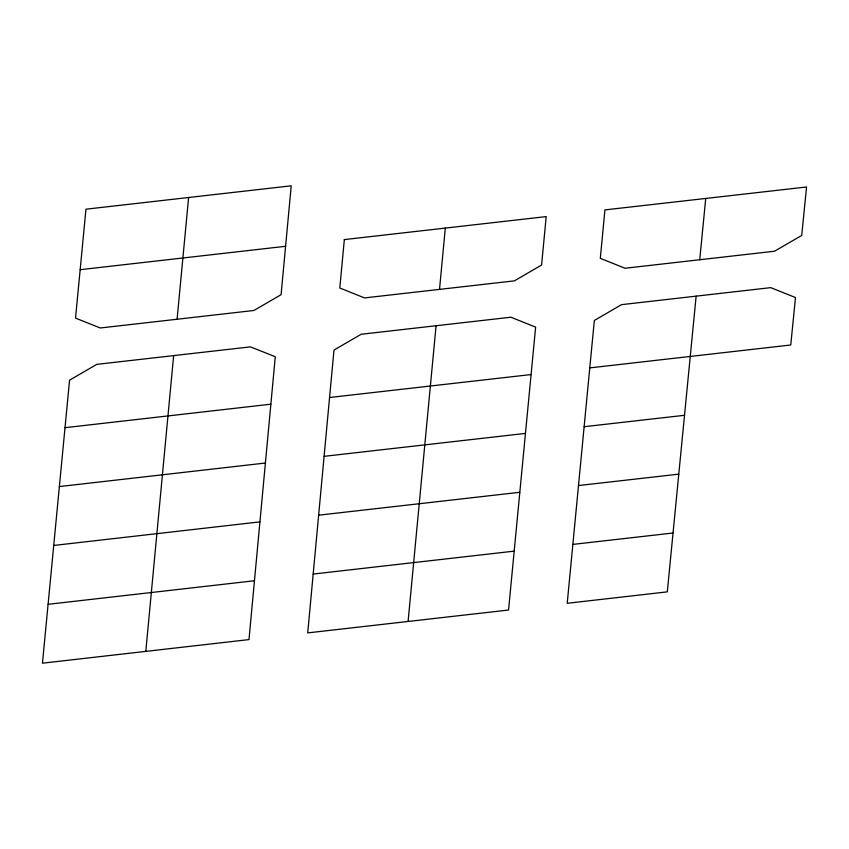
<?xml version="1.0" encoding="UTF-8"?>
<svg xmlns="http://www.w3.org/2000/svg" width="849" height="849" viewBox="0 0 849 849"><rect width="100%" height="100%" fill="white"/><g stroke="black" fill="none" stroke-linecap="round" stroke-linejoin="round"><path stroke-width="1.27" d="M254.456 580.748L248.99 639.594L42.45 663.186L69.565 380.172L96.754 364.37L250.455 346.87L275.278 356.729L254.456 580.748L48.138 604.297M329.561 397.502L307.72 632.887L508.551 610.028L535.634 327.12L510.896 317.218L361.175 334.262L333.997 350.064L329.561 397.502L531.049 374.558M173.642 355.604L145.795 651.385M177.091 319.245L253.915 310.479L281.093 294.677L291.218 185.814L85.951 209.194L75.529 318.11L100.278 327.979L177.091 319.245L188.616 197.499M436.078 325.719L408.093 621.479M439.517 289.371L445.301 228.073M589.768 367.893L594.353 320.455L621.532 304.653L770.733 287.641L795.481 297.543L790.759 344.991L589.768 367.893L567.217 603.289L667.303 591.859L696.138 296.121M699.725 259.762L705.731 198.454L806.55 186.982L801.721 235.46L774.479 251.23L625.055 268.252L600.317 258.351L604.923 209.894L705.731 198.454M80.199 269.685L285.604 246.295M65.044 427.684L270.831 404.198M59.356 486.573L265.376 463.034M324.106 456.338L525.457 433.404M584.176 426.707L684.474 415.299M53.742 545.451L259.921 521.88M318.651 515.173L519.768 492.293M578.498 485.554L678.733 474.156M313.175 574.051L514.165 551.139M572.895 544.4L672.981 533.013M344.333 239.588L339.802 288.002L364.55 297.914L514.409 280.86L541.588 265.058L546.194 216.601L344.333 239.588"/></g></svg>
